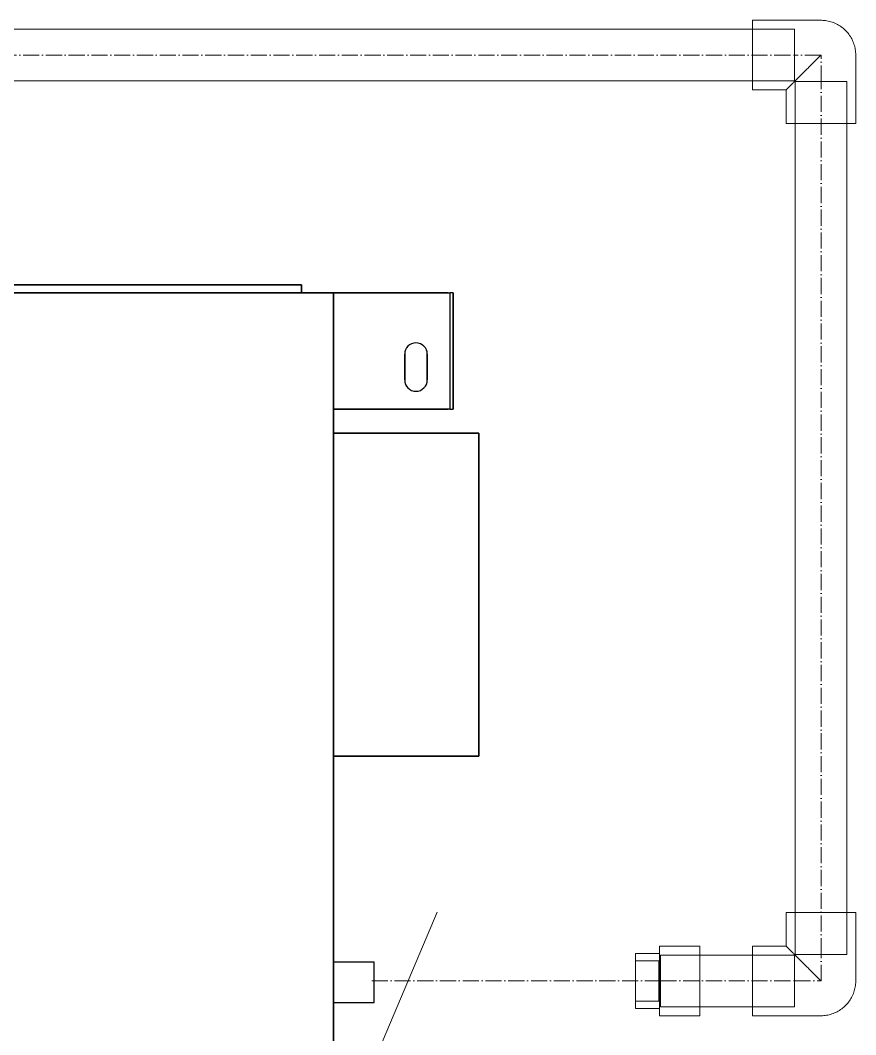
# Model space of a CAD drawing. Header units: millimetres. Extents: x -88595 to 880822, y -1054509 to -148035.
# Drawn here: x 174330 to 174848, y -244771 to -244143 of the extents above; entities that cross this region are included whole.
import ezdxf

# ---------------------------------------------------------------- set-up
doc = ezdxf.new("R2010")
doc.units = ezdxf.units.MM
doc.linetypes.add('$0$ADSK_Осевая', pattern=[14, 10, -2, 0, -2])
doc.linetypes.add('$3$ADSK_Осевая', pattern=[14, 10, -2, 0, -2])
for name, color, linetype, lineweight in [('Аннотация', 7, 'Continuous', 20), ('Оборудование', 7, 'Continuous', 18), ('Трубопровод', 7, 'Continuous', 18), ('Трубопроводы', 7, 'Continuous', 18)]:
    doc.layers.add(name, color=color, linetype=linetype, lineweight=lineweight)

# ---------------------------------------------------------------- blocks, each defined once
blk = doc.blocks.new('$0$ADSK_Канальный блок кондиционера1 - AD182MJERAB-3267445-В_Координация_1 этаж ОВ3')
at = {"layer": 'Оборудование', "color": 150, "lineweight": 30, "true_color": 0x0080ff}
for p, q in [((505, 5), (-555, 5)), ((-555, 5), (505, 5)), ((505, 0), (-555, 0)), ((-555, 0), (505, 0)), ((525, 0), (-525, 0)), ((-525, 0), (525, 0)), ((505, 0), (505, 5)), ((505, 5), (505, 0)), ((525, -697), (525, 0)), ((525, 0), (525, -697)), ((525, 0), (597, 0)), ((596, 0), (525, 0)), ((525, -72), (525, 0)), ((525, 0), (525, -72)), ((596, 0), (597, 0)), ((599, 0), (597, 0)), ((599, 0), (597, 0)), ((597, 0), (597, -72)), ((599, -72), (599, 0)), ((599, 0), (599, -72)), ((569, -38), (569, -54)), ((569, -54), (569, -38)), ((583, -54), (583, -38)), ((583, -38), (583, -54)), ((525, -72), (596, -72)), ((597, -72), (525, -72)), ((597, -72), (596, -72)), ((597, -72), (599, -72)), ((597, -72), (599, -72)), ((615, -87), (525, -87)), ((525, -87), (525, -287)), ((525, -287), (525, -87)), ((525, -87), (615, -87)), ((615, -287), (615, -87)), ((615, -87), (615, -287)), ((525, -287), (615, -287)), ((615, -287), (525, -287)), ((550, -414.5), (525, -414.5)), ((525, -414.5), (525, -439.5)), ((525, -414.5), (525, -439.5)), ((550, -439.5), (550, -414.5)), ((550, -439.5), (550, -414.5)), ((525, -439.5), (550, -439.5))]:
    blk.add_line(p, q, dxfattribs=at)
for centre, start, end in [((576, -38), 0, 180), ((576, -38), 0, 180), ((576, -54), 180, 360), ((576, -54), 180, 0)]:
    blk.add_arc(centre, 7, start, end, dxfattribs=at)
blk = doc.blocks.new('$0$ADSK_Полипропилен_Отвод - Универсальный-3258870-В_Координация_1 этаж ОВ3')
at = {"layer": 'Трубопроводы', "color": 24, "true_color": 0xa52900}
for p, q in [((-21.5, 42.5), (-21.5, 21.5)), ((21.5, 42.5), (-21.5, 42.5)), ((21.5, 42.5), (-21.5, 42.5)), ((-16, 42.5), (-16, 16.5)), ((-16, 42.5), (0, 42.5)), ((0, 42.5), (16, 42.5)), ((16, 16.5), (16, 42.5)), ((21.5, 0), (21.5, 42.5)), ((-21.5, 21.5), (-42.5, 21.5)), ((-42.5, 21.5), (-42.5, -21.5)), ((-42.5, 21.5), (-42.5, -21.5)), ((-16.5, 16), (-42.5, 16)), ((-42.5, 0), (-42.5, 16)), ((-16.5, 16), (-16.5, 0)), ((0, 16.5), (-16, 16.5)), ((16, 16.5), (0, 16.5)), ((-16.5, 0), (-16.5, -16)), ((-42.5, -16), (-42.5, 0)), ((-42.5, -16), (-16.5, -16)), ((-42.5, -21.5), (0, -21.5))]:
    blk.add_line(p, q, dxfattribs=at)
at = {"layer": 'Трубопроводы', "color": 24, "true_color": 0xa52900, "flags": 128}
blk.add_lwpolyline([(0, -21.5), (0.86, -21.48), (1.72, -21.43), (2.57, -21.35), (3.43, -21.23), (4.27, -21.07), (5.11, -20.88), (5.94, -20.66), (6.76, -20.41), (7.57, -20.12), (8.37, -19.8), (9.16, -19.45), (9.93, -19.07), (10.68, -18.66), (11.42, -18.22), (12.14, -17.74), (12.84, -17.25), (13.52, -16.72), (14.18, -16.16), (14.81, -15.58), (15.42, -14.98), (16.01, -14.35), (16.57, -13.7), (17.11, -13.03), (17.61, -12.33), (18.09, -11.62), (18.54, -10.88), (18.96, -10.13), (19.35, -9.37), (19.71, -8.59), (20.04, -7.79), (20.33, -6.98), (20.6, -6.16), (20.83, -5.34), (21.02, -4.5), (21.19, -3.65), (21.32, -2.8), (21.41, -1.95), (21.47, -1.09), (21.5, -0.23), (21.5, 0)], dxfattribs=at)
at = {"layer": 'Трубопроводы', "color": 24, "true_color": 0xa52900}
for points, knots in [([(0, 0), (-1.21, 1.2), (-3.62, 3.62), (-6.6, 6.6), (-8.93, 8.92), (-10.63, 10.63), (-12.01, 12.02), (-13.09, 13.09), (-13.88, 13.88), (-14.65, 14.65), (-15.4, 15.4), (-16.12, 16.12), (-16.81, 16.81), (-17.47, 17.48), (-18.11, 18.11), (-18.7, 18.7), (-19.24, 19.24), (-19.74, 19.74), (-20.34, 20.34), (-20.95, 20.94), (-21.37, 21.39), (-21.49, 21.5), (-21.5, 21.5)], [0, 0, 0, 0, 0.125, 0.25, 0.3125, 0.375, 0.4375, 0.46875, 0.5, 0.53125, 0.5625, 0.59375, 0.625, 0.65625, 0.6875, 0.71875, 0.75, 0.78125, 0.8125, 0.875, 0.9375, 1, 1, 1, 1]), ([(-21.5, 21.5), (-21.49, 21.5), (-21.37, 21.39), (-20.95, 20.94), (-20.34, 20.34), (-19.74, 19.74), (-19.24, 19.24), (-18.7, 18.7), (-18.11, 18.11), (-17.47, 17.48), (-16.81, 16.81), (-16.12, 16.12), (-15.4, 15.4), (-14.65, 14.65), (-13.88, 13.88), (-13.09, 13.09), (-12.01, 12.02), (-10.63, 10.63), (-8.93, 8.92), (-6.6, 6.6), (-3.62, 3.62), (-1.21, 1.2), (0, 0)], [0, 0, 0, 0, 0.0625, 0.125, 0.1875, 0.21875, 0.25, 0.28125, 0.3125, 0.34375, 0.375, 0.40625, 0.4375, 0.46875, 0.5, 0.53125, 0.5625, 0.625, 0.6875, 0.75, 0.875, 1, 1, 1, 1])]:
    blk.add_open_spline(points, degree=3, knots=knots, dxfattribs=at)

msp = doc.modelspace()

# ---------------------------------------------------------------- linework, layer by layer
at = {"layer": 'Аннотация'}
msp.add_line((174588.59, -244695.59), (174028.74, -246015.26), dxfattribs=at)
at = {"layer": 'Трубопровод', "color": 24, "true_color": 0xa52900}
for p, q in [((174809.79, -244148.73), (170976.23, -244148.73)), ((174809.79, -244180.73), (174809.79, -244148.73)), ((170976.23, -244180.73), (174809.79, -244180.73)), ((174810.29, -244181.23), (174810.29, -244721.7)), ((174842.29, -244181.23), (174810.29, -244181.23)), ((174842.29, -244721.7), (174842.29, -244181.23)), ((174809.79, -244722.2), (174726.79, -244722.2)), ((174726.79, -244722.2), (174726.79, -244754.2)), ((174809.79, -244754.2), (174809.79, -244722.2)), ((174810.29, -244721.7), (174842.29, -244721.7)), ((174726.79, -244754.2), (174809.79, -244754.2))]:
    msp.add_line(p, q, dxfattribs=at)
at = {"layer": 'Трубопровод', "color": 24, "linetype": '$0$ADSK_Осевая', "true_color": 0xa52900}
for p, q in [((170976.23, -244164.73), (174809.79, -244164.73)), ((170976.23, -244164.73), (174809.79, -244164.73)), ((174826.29, -244721.7), (174826.29, -244181.23)), ((174826.29, -244721.7), (174826.29, -244181.23)), ((174726.79, -244738.2), (174809.79, -244738.2)), ((174726.79, -244738.2), (174809.79, -244738.2))]:
    msp.add_line(p, q, dxfattribs=at)
at = {"layer": 'Трубопроводы', "color": 24, "linetype": '$0$ADSK_Осевая', "true_color": 0xa52900}
for p, q in [((174826.29, -244164.73), (174809.79, -244164.73)), ((174826.29, -244181.23), (174826.29, -244164.73)), ((174826.29, -244738.2), (174826.29, -244721.7)), ((174809.79, -244738.2), (174826.29, -244738.2))]:
    msp.add_line(p, q, dxfattribs=at)
at = {"layer": 'Трубопроводы', "color": 24, "true_color": 0xa52900}
for p, q in [((174751.29, -244716.7), (174726.29, -244716.7)), ((174726.29, -244716.7), (174726.29, -244759.7)), ((174726.29, -244716.7), (174726.29, -244759.7)), ((174751.29, -244759.7), (174751.29, -244716.7)), ((174751.29, -244759.7), (174751.29, -244716.7)), ((174726.29, -244721.2), (174711.29, -244721.2)), ((174711.29, -244721.2), (174711.29, -244755.2)), ((174711.29, -244721.2), (174711.29, -244755.2)), ((174725.79, -244725.7), (174711.29, -244725.7)), ((174711.29, -244725.7), (174711.29, -244750.7)), ((174711.29, -244725.7), (174711.29, -244750.7)), ((174725.79, -244725.7), (174725.79, -244750.7)), ((174725.79, -244725.7), (174725.79, -244750.7)), ((174726.29, -244755.2), (174726.29, -244721.2)), ((174726.29, -244755.2), (174726.29, -244721.2)), ((174751.29, -244722.2), (174726.79, -244722.2)), ((174726.79, -244754.2), (174726.79, -244722.2)), ((174726.79, -244754.2), (174726.79, -244722.2)), ((174751.29, -244722.2), (174751.29, -244754.2)), ((174751.29, -244722.2), (174751.29, -244754.2)), ((174711.29, -244750.7), (174725.79, -244750.7)), ((174711.29, -244755.2), (174726.29, -244755.2)), ((174726.79, -244754.2), (174751.29, -244754.2)), ((174726.29, -244759.7), (174751.29, -244759.7))]:
    msp.add_line(p, q, dxfattribs=at)
at = {"layer": 'Трубопроводы', "color": 24, "linetype": '$3$ADSK_Осевая', "true_color": 0xa52900}
msp.add_open_spline([(174547.94, -244738.2), (174608.71, -244738.2), (174665.02, -244738.2), (174725.79, -244738.2)], degree=3, dxfattribs=at)

# ---------------------------------------------------------------- block references
at = {"layer": 'Оборудование', "color": 150, "lineweight": 30, "true_color": 0x0080ff}
msp.add_blockref('$0$ADSK_Канальный блок кондиционера1 - AD182MJERAB-3267445-В_Координация_1 этаж ОВ3', (173999.38, -244311.97), dxfattribs=at)
at = {"layer": 'Трубопроводы', "color": 24, "true_color": 0xa52900, "rotation": 90}
msp.add_blockref('$0$ADSK_Полипропилен_Отвод - Универсальный-3258870-В_Координация_1 этаж ОВ3', (174826.29, -244164.73), dxfattribs=at)
at = {"layer": 'Трубопроводы', "color": 24, "true_color": 0xa52900}
msp.add_blockref('$0$ADSK_Полипропилен_Отвод - Универсальный-3258870-В_Координация_1 этаж ОВ3', (174826.29, -244738.2), dxfattribs=at)

doc.saveas('drawing.dxf')
